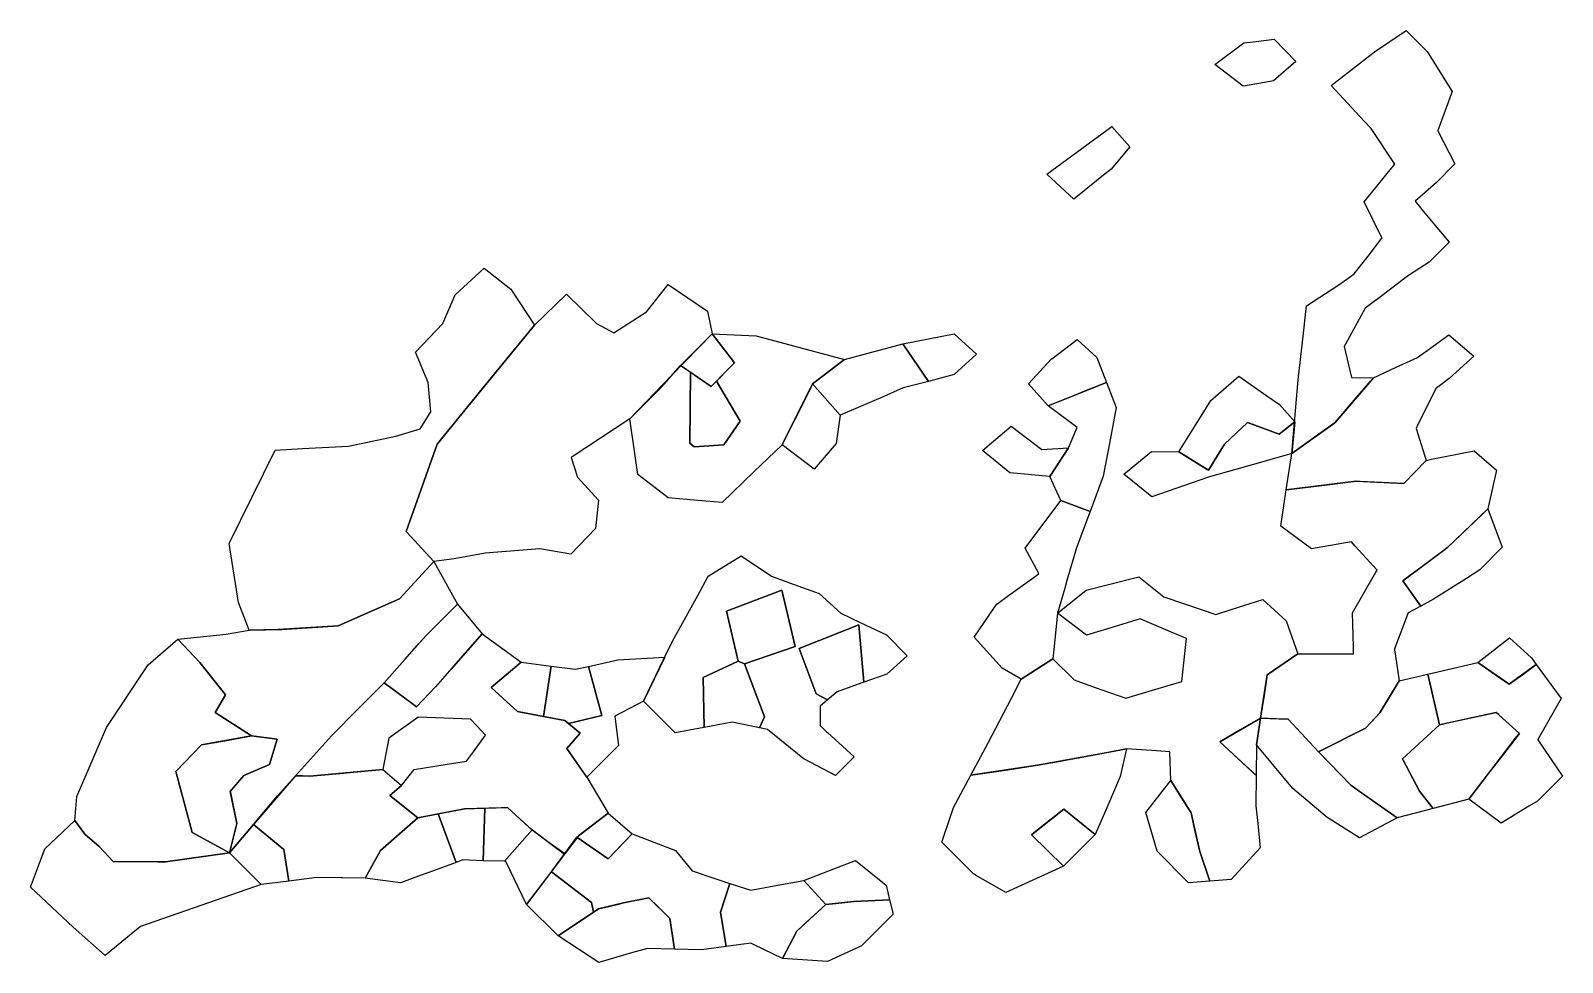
# Model space of a CAD drawing. Header units: metres. Extents: x 469944 to 470089, y 4349678 to 4349870.
# Drawn here: x 469943.7 to 470088.9, y 4349678 to 4349766.3 of the extents above; entities that cross this region are included whole.
import ezdxf

# ---------------------------------------------------------------- set-up
doc = ezdxf.new("R2010")
doc.units = ezdxf.units.M
doc.layers.add('综合图_历史矿块', color=7, linetype='Continuous')

msp = doc.modelspace()

# ---------------------------------------------------------------- linework, layer by layer
at = {"layer": '综合图_历史矿块', "color": 9}
for points in [[(470076.08, 4349764.36), (470076.81, 4349763.18), (470078.44, 4349760.56), (470077.09, 4349756.87), (470077.07, 4349756.82), (470078.71, 4349753.69), (470076.96, 4349751.94), (470075.63, 4349750.76), (470074.94, 4349750.15), (470075.71, 4349749.21), (470078.15, 4349746.27), (470076.27, 4349744.37), (470074.84, 4349743.45), (470074.22, 4349743.05), (470071.79, 4349741.18), (470070.66, 4349740.35), (470070.2, 4349740.01), (470068.34, 4349736.61), (470068.2, 4349736.37), (470068.9, 4349733.46), (470070.98, 4349733.42), (470067.37, 4349729.17), (470063.26, 4349726.23), (470063.86, 4349733.23), (470064.29, 4349737.07), (470064.65, 4349740.24), (470067.7, 4349742.23), (470068.82, 4349743.02), (470069.15, 4349743.26), (470070.47, 4349744.95), (470071.79, 4349746.64), (470071.77, 4349746.68), (470070.09, 4349750.11), (470072.99, 4349753.65), (470073.01, 4349753.68), (470070.76, 4349757.04), (470070.11, 4349757.75), (470066.99, 4349761.14), (470070.91, 4349764.19), (470071.09, 4349764.33), (470074.08, 4349766.33), (470076.08, 4349764.36)], [(470063.62, 4349763.4), (470061.52, 4349761.56), (470060.3, 4349761.34), (470058.64, 4349761.05), (470055.96, 4349763.11), (470058.69, 4349765.16), (470059.88, 4349765.31), (470061.56, 4349765.53), (470063.62, 4349763.4)], [(470047.9, 4349755.31), (470046.11, 4349753.21), (470045.4, 4349752.63), (470042.59, 4349750.34), (470040.02, 4349752.71), (470043.35, 4349755.16), (470043.47, 4349755.25), (470046.19, 4349757.23), (470047.9, 4349755.31)], [(469972.85, 4349709.9), (469967.18, 4349709.55), (469964.43, 4349709.49), (469963.42, 4349712.1), (469962.53, 4349717.71), (469966.91, 4349726.55), (469969.47, 4349726.73), (469973.84, 4349726.93), (469978.33, 4349727.89), (469980.65, 4349728.58), (469981.66, 4349730.2), (469981.4, 4349732.96), (469980.18, 4349735.85), (469982.8, 4349738.57), (469983.96, 4349741.27), (469986.71, 4349743.81), (469989.22, 4349741.82), (469991.47, 4349738.42), (469987.83, 4349733.99), (469984.58, 4349729.99), (469982.25, 4349727.12), (469979.32, 4349718.86), (469981.94, 4349715.99), (469978.68, 4349712.46), (469972.85, 4349709.9)], [(469981.94, 4349715.99), (469979.32, 4349718.86), (469982.25, 4349727.12), (469986.94, 4349732.91), (469991.47, 4349738.42), (469994.49, 4349741.34), (469997.35, 4349738.58), (469998.99, 4349737.68), (470002.08, 4349739.66), (470004.15, 4349742.27), (470007.88, 4349739.74), (470008.31, 4349737.59), (470004.43, 4349733.6), (470000.5, 4349729.54), (469994.94, 4349725.86), (469995.56, 4349724.01), (469997.54, 4349721.81), (469997.26, 4349719.13), (469994.92, 4349716.71), (469991.97, 4349717.21), (469986.8, 4349716.79), (469983.85, 4349716.26), (469981.94, 4349715.99)], [(470012.49, 4349737.38), (470020.84, 4349735.16), (470017.83, 4349732.84), (470017.53, 4349732.22), (470016.11, 4349729.41), (470014.93, 4349727.06), (470012.25, 4349724.51), (470012.25, 4349724.51), (470009.25, 4349721.6), (470006.95, 4349721.8), (470004.13, 4349722.05), (470001.28, 4349724.25), (470000.95, 4349726.46), (470000.5, 4349729.54), (470003.5, 4349732.54), (470005.31, 4349734.59), (470006.27, 4349733.94), (470006.19, 4349727.23), (470006.59, 4349726.88), (470009.41, 4349727.06), (470010.95, 4349729.3), (470008.71, 4349733.09), (470009.24, 4349733.62), (470010.43, 4349734.83), (470008.31, 4349737.59), (470012.49, 4349737.38)], [(470010.43, 4349734.83), (470008.23, 4349732.6), (470005.31, 4349734.59), (470008.31, 4349737.59), (470010.43, 4349734.83)], [(470033.35, 4349735.67), (470031.23, 4349733.72), (470028.81, 4349733.08), (470026.37, 4349736.64), (470031.25, 4349737.6), (470033.35, 4349735.67)], [(470044.78, 4349735.34), (470045.69, 4349732.97), (470043.28, 4349732.01), (470042.92, 4349731.87), (470040.15, 4349730.77), (470038.29, 4349732.85), (470040.47, 4349735.2), (470040.49, 4349735.22), (470042.89, 4349737.04), (470044.78, 4349735.34)], [(470080.5, 4349735.47), (470078.16, 4349733.35), (470077.37, 4349732.75), (470076.91, 4349732.4), (470075.11, 4349728.76), (470075.04, 4349728.62), (470075.98, 4349725.59), (470073.85, 4349723.41), (470069.73, 4349723.59), (470069.35, 4349723.61), (470066.03, 4349723.2), (470062.72, 4349722.8), (470063.26, 4349726.23), (470067.33, 4349729.14), (470067.37, 4349729.17), (470069.17, 4349731.3), (470070.71, 4349733.09), (470070.98, 4349733.42), (470073.07, 4349734.38), (470075.16, 4349735.33), (470075.17, 4349735.34), (470078.13, 4349737.48), (470080.5, 4349735.47)], [(470028.81, 4349733.08), (470026.4, 4349732.45), (470024.28, 4349731.53), (470020.43, 4349729.86), (470017.83, 4349732.84), (470020.84, 4349735.16), (470022.96, 4349735.73), (470026.37, 4349736.64), (470028.81, 4349733.08)], [(470008.23, 4349732.6), (470008.71, 4349733.09), (470010.95, 4349729.3), (470009.41, 4349727.06), (470006.59, 4349726.88), (470006.19, 4349727.23), (470006.27, 4349733.94), (470008.23, 4349732.6)], [(470020.43, 4349729.86), (470020.07, 4349727.2), (470017.97, 4349724.77), (470014.93, 4349727.06), (470016.38, 4349729.95), (470017.83, 4349732.84), (470020.43, 4349729.86)], [(470046.6, 4349730.59), (470045.93, 4349727.04), (470045.38, 4349724.08), (470044.12, 4349720.74), (470041.34, 4349721.78), (470040.31, 4349724.05), (470042.07, 4349726.78), (470042.42, 4349727.6), (470042.89, 4349728.69), (470040.15, 4349730.77), (470045.69, 4349732.97), (470046.6, 4349730.59)], [(470060.89, 4349731.71), (470062.08, 4349730.87), (470063.52, 4349729.25), (470062.05, 4349728.07), (470059.48, 4349729.03), (470059.05, 4349729.19), (470057.91, 4349728.11), (470056.86, 4349727.11), (470055.34, 4349724.65), (470052.53, 4349726.4), (470054.76, 4349729.95), (470055.58, 4349731.26), (470058.24, 4349733.57), (470060.89, 4349731.71)], [(470039.55, 4349726.61), (470042.07, 4349726.78), (470040.31, 4349724.05), (470036.53, 4349724.42), (470033.93, 4349726.54), (470036.64, 4349728.83), (470039.55, 4349726.61)], [(470063.26, 4349726.23), (470059.85, 4349725.26), (470055.44, 4349724.03), (470055.35, 4349724.01), (470049.99, 4349722.14), (470047.32, 4349724.28), (470049.96, 4349726.43), (470052.53, 4349726.4), (470055.22, 4349724.72), (470055.34, 4349724.65), (470056.86, 4349727.11), (470059.05, 4349729.19), (470062.05, 4349728.07), (470063.52, 4349729.25), (470063.26, 4349726.23)], [(470082.63, 4349724.66), (470081.82, 4349720.98), (470081.26, 4349720.44), (470078.01, 4349717.32), (470077.43, 4349716.89), (470074.16, 4349714.45), (470073.77, 4349714.16), (470075.48, 4349711.78), (470074.28, 4349711.13), (470072.99, 4349707.73), (470072.97, 4349707.67), (470073.43, 4349704.69), (470071.59, 4349701.66), (470070.7, 4349700.7), (470070.24, 4349700.19), (470065.79, 4349697.96), (470062.9, 4349701.04), (470062.48, 4349701.06), (470060.28, 4349701.15), (470060.91, 4349705.25), (470063.83, 4349707.25), (470067.9, 4349707.25), (470069.09, 4349707.25), (470069.08, 4349707.92), (470069.01, 4349711.14), (470071.22, 4349714.99), (470071.34, 4349715.19), (470069.25, 4349717.47), (470068.89, 4349717.86), (470068.53, 4349717.8), (470065.12, 4349717.19), (470062.19, 4349719.36), (470062.72, 4349722.8), (470065.83, 4349723.18), (470069.35, 4349723.61), (470073.27, 4349723.44), (470073.85, 4349723.41), (470075.98, 4349725.59), (470076.49, 4349725.69), (470080.54, 4349726.5), (470082.63, 4349724.66)], [(470044.12, 4349720.74), (470044.11, 4349720.69), (470042.84, 4349717.3), (470041.93, 4349714.19), (470041.72, 4349713.48), (470041.03, 4349711.09), (470040.68, 4349707.65), (470040.59, 4349706.76), (470037.6, 4349704.85), (470035.78, 4349705.89), (470033.15, 4349708.83), (470035.11, 4349711.7), (470035.29, 4349711.96), (470036.4, 4349712.77), (470039.05, 4349714.69), (470039.27, 4349714.85), (470037.99, 4349717.28), (470041.34, 4349721.78), (470044.12, 4349720.74)], [(470083.18, 4349717.36), (470081.07, 4349715.21), (470079.79, 4349714.4), (470076.68, 4349712.43), (470075.48, 4349711.78), (470073.77, 4349714.16), (470075.89, 4349715.74), (470077.92, 4349717.26), (470078.01, 4349717.32), (470081.82, 4349720.98), (470083.18, 4349717.36)], [(469981.94, 4349715.99), (469984.16, 4349711.95), (469982.71, 4349710.5), (469981.16, 4349708.95), (469979.88, 4349707.5), (469977.23, 4349704.51), (469974.73, 4349701.99), (469972.22, 4349699.46), (469968.81, 4349695.68), (469964.84, 4349691.08), (469962.58, 4349688.38), (469963.27, 4349691.17), (469962.63, 4349694.21), (469963.91, 4349695.73), (469966.37, 4349696.77), (469967.08, 4349699.15), (469964.65, 4349699.46), (469961.21, 4349701.69), (469962.19, 4349703.35), (469959.77, 4349706.44), (469957.66, 4349708.64), (469962.26, 4349709.12), (469964.43, 4349709.49), (469967.53, 4349709.57), (469972.85, 4349709.9), (469978.68, 4349712.46), (469981.94, 4349715.99)], [(470013.94, 4349714.6), (470015.3, 4349714.11), (470018.44, 4349712.98), (470020.5, 4349711.09), (470022.33, 4349710.23), (470024.82, 4349709.05), (470026.8, 4349707.07), (470024.85, 4349705.33), (470022.68, 4349704.56), (470022.2, 4349710.01), (470016.54, 4349707.74), (470018.18, 4349703.45), (470019.23, 4349702.88), (470018.54, 4349702.3), (470018.54, 4349700.45), (470019.16, 4349699.87), (470019.25, 4349699.79), (470021.78, 4349697.47), (470020.01, 4349695.7), (470017.05, 4349697.27), (470016.89, 4349697.35), (470015.22, 4349698.71), (470013.54, 4349700.07), (470012.81, 4349700.22), (470013.28, 4349701.29), (470011.38, 4349706.31), (470016.19, 4349707.94), (470014.91, 4349713.29), (470009.67, 4349711.29), (470010.76, 4349706.55), (470007.45, 4349704.99), (470007.54, 4349700.27), (470007.51, 4349700.26), (470004.81, 4349699.76), (470001.81, 4349702.76), (470003.73, 4349706.77), (470004.54, 4349708.45), (470006.95, 4349712.79), (470007.94, 4349714.6), (470011.05, 4349716.54), (470013.94, 4349714.6)], [(470051.11, 4349712.66), (470053.18, 4349711.96), (470056.05, 4349710.99), (470057.49, 4349711.45), (470060.51, 4349712.41), (470062.72, 4349710.37), (470063.83, 4349707.25), (470060.91, 4349705.25), (470060.58, 4349703.08), (470060.5, 4349702.58), (470060.28, 4349701.15), (470058.34, 4349700.04), (470056.41, 4349698.92), (470058.86, 4349696.66), (470059.86, 4349695.74), (470059.83, 4349692.85), (470060.01, 4349691.16), (470060.25, 4349688.85), (470057.49, 4349685.86), (470055.48, 4349685.7), (470054.54, 4349688.5), (470054.07, 4349690.54), (470053.7, 4349692.16), (470052.59, 4349693.92), (470051.77, 4349695.23), (470051.69, 4349697.96), (470050.42, 4349698.05), (470047.59, 4349698.24), (470045.8, 4349697.91), (470040.56, 4349696.94), (470039.15, 4349696.68), (470032.82, 4349695.75), (470034.46, 4349698.81), (470036.67, 4349703.06), (470037.6, 4349704.85), (470040.59, 4349706.76), (470042.61, 4349704.77), (470044.62, 4349704.07), (470047.53, 4349703.06), (470049.73, 4349703.71), (470052.83, 4349704.62), (470053.02, 4349706.41), (470053.26, 4349708.7), (470051.75, 4349709.34), (470048.87, 4349710.57), (470046.82, 4349709.94), (470043.79, 4349709.01), (470041.03, 4349711.09), (470043.75, 4349713.29), (470045.76, 4349713.79), (470048.75, 4349714.54), (470051.11, 4349712.66)], [(470016.19, 4349707.94), (470011.38, 4349706.31), (470010.76, 4349706.55), (470009.67, 4349711.29), (470014.91, 4349713.29), (470016.19, 4349707.94)], [(469984.16, 4349711.95), (469986.52, 4349709.14), (469983.58, 4349705.8), (469983.43, 4349705.63), (469982.09, 4349704.11), (469980.29, 4349702.23), (469977.23, 4349704.51), (469979.2, 4349706.73), (469980.51, 4349708.22), (469981.16, 4349708.95), (469984.16, 4349711.95)], [(470022.68, 4349704.56), (470022.5, 4349704.5), (470020.15, 4349703.66), (470019.23, 4349702.88), (470018.18, 4349703.45), (470016.54, 4349707.74), (470022.2, 4349710.01), (470022.68, 4349704.56)], [(469956.51, 4349687.52), (469951.54, 4349687.55), (469950.22, 4349688.99), (469948.84, 4349690.14), (469947.91, 4349691.46), (469948.1, 4349693.72), (469950.91, 4349700.26), (469954.86, 4349706.22), (469957.66, 4349708.64), (469959.77, 4349706.44), (469962.19, 4349703.35), (469961.21, 4349701.69), (469964.65, 4349699.46), (469959.92, 4349698.62), (469957.48, 4349696.09), (469959.03, 4349690.31), (469962.58, 4349688.38), (469956.51, 4349687.52)], [(469990.21, 4349706.47), (469987.36, 4349704.05), (469988.88, 4349702.67), (469989.86, 4349701.79), (469991.33, 4349701.51), (469994.36, 4349700.93), (469995.8, 4349699.72), (469994.54, 4349698.29), (469996.1, 4349696.02), (469996.43, 4349695.55), (469998.44, 4349692.13), (469995.64, 4349690), (469994.35, 4349688.29), (469992.75, 4349689.43), (469991.17, 4349690.62), (469990.98, 4349690.79), (469988.92, 4349692.67), (469988.32, 4349692.65), (469984.83, 4349692.55), (469983.55, 4349692.3), (469980.4, 4349691.69), (469977.75, 4349693.83), (469978.86, 4349694.78), (469980.08, 4349696.29), (469983.21, 4349696.78), (469985.02, 4349697.06), (469985.69, 4349697.97), (469986.84, 4349699.53), (469985.97, 4349700.46), (469985.41, 4349701.04), (469980.46, 4349701.24), (469980.42, 4349701.21), (469977.66, 4349699.25), (469977.09, 4349696.28), (469975.37, 4349696.12), (469970.19, 4349695.66), (469969.5, 4349695.67), (469968.81, 4349695.68), (469972.22, 4349699.46), (469974.73, 4349701.99), (469977.23, 4349704.51), (469979.74, 4349702.64), (469980.29, 4349702.23), (469982.09, 4349704.11), (469983.58, 4349705.8), (469986.52, 4349709.14), (469990.21, 4349706.47)], [(470085.95, 4349706.86), (470086.41, 4349706.24), (470083.86, 4349704.36), (470080.88, 4349706.43), (470083.87, 4349708.76), (470085.95, 4349706.86)], [(470001.81, 4349702.76), (469999.1, 4349701.33), (469999.16, 4349700.79), (469999.43, 4349698.55), (469996.43, 4349695.55), (469994.54, 4349698.29), (469995.8, 4349699.72), (469994.71, 4349700.64), (469997.84, 4349701.4), (469996.58, 4349706.06), (469999.38, 4349706.69), (470003.81, 4349706.93), (470001.81, 4349702.76)], [(470011.38, 4349706.31), (470013.28, 4349701.29), (470012.81, 4349700.22), (470010.22, 4349700.77), (470007.54, 4349700.27), (470007.45, 4349704.99), (470010.76, 4349706.55), (470011.38, 4349706.31)], [(469993.05, 4349706.09), (469992.31, 4349701.32), (469989.86, 4349701.79), (469987.36, 4349704.05), (469990.21, 4349706.47), (469993.05, 4349706.09)], [(469995.36, 4349705.79), (469996.58, 4349706.06), (469997.84, 4349701.4), (469994.71, 4349700.64), (469994.36, 4349700.93), (469992.31, 4349701.32), (469993.05, 4349706.09), (469995.36, 4349705.79)], [(470077.24, 4349700.52), (470073.73, 4349697.28), (470073.76, 4349697.24), (470075.35, 4349694.22), (470076.63, 4349692.6), (470073.23, 4349691.71), (470069.66, 4349694.21), (470068.84, 4349694.79), (470065.79, 4349697.96), (470070.24, 4349700.19), (470071.28, 4349701.32), (470071.59, 4349701.66), (470073.43, 4349704.69), (470076.15, 4349705.31), (470077.24, 4349700.52)], [(470083.29, 4349704.76), (470083.86, 4349704.36), (470085.14, 4349705.3), (470086.41, 4349706.24), (470088.77, 4349703.03), (470086.57, 4349699.13), (470086.56, 4349699.11), (470088.89, 4349695.66), (470086.52, 4349693.29), (470085.71, 4349692.8), (470083.1, 4349691.2), (470080.03, 4349693.48), (470082.42, 4349696.6), (470083.03, 4349697.39), (470084.42, 4349699.21), (470084.81, 4349699.71), (470082.87, 4349701.46), (470082.61, 4349701.69), (470077.24, 4349700.52), (470076.15, 4349705.31), (470080.88, 4349706.43), (470083.29, 4349704.76)], [(470059.89, 4349698.62), (470059.86, 4349695.73), (470056.41, 4349698.92), (470060.28, 4349701.15), (470059.89, 4349698.62)], [(470062.9, 4349701.04), (470065.79, 4349697.96), (470066.02, 4349697.72), (470068.84, 4349694.79), (470069.18, 4349694.55), (470073.23, 4349691.71), (470069.66, 4349689.79), (470066.74, 4349691.65), (470066.59, 4349691.74), (470063.35, 4349694.47), (470062.85, 4349695.07), (470059.89, 4349698.62), (470060.28, 4349701.15), (470062.9, 4349701.04)], [(470084.81, 4349699.71), (470082.42, 4349696.6), (470082.02, 4349696.08), (470080.03, 4349693.48), (470076.63, 4349692.6), (470075.35, 4349694.22), (470073.73, 4349697.28), (470077.24, 4349700.52), (470078.59, 4349700.82), (470082.61, 4349701.69), (470084.81, 4349699.71)], [(469967.08, 4349699.15), (469966.37, 4349696.77), (469963.91, 4349695.73), (469962.91, 4349694.54), (469962.63, 4349694.21), (469962.68, 4349693.99), (469963.27, 4349691.17), (469962.58, 4349688.38), (469959.03, 4349690.31), (469958.49, 4349692.34), (469957.48, 4349696.09), (469959.92, 4349698.62), (469962.12, 4349699.01), (469964.65, 4349699.46), (469967.08, 4349699.15)], [(470046.98, 4349695.63), (470045.8, 4349692.87), (470044.61, 4349690.12), (470042.34, 4349691.94), (470041.64, 4349692.51), (470038.8, 4349690.27), (470038.56, 4349690.09), (470041.61, 4349687.12), (470036.15, 4349684.63), (470033.33, 4349686.24), (470033.09, 4349686.38), (470030.09, 4349689.38), (470030.93, 4349691.92), (470031.18, 4349692.69), (470032.82, 4349695.75), (470035.91, 4349696.2), (470039.15, 4349696.68), (470041.32, 4349697.08), (470041.95, 4349697.2), (470043.37, 4349697.46), (470047.59, 4349698.24), (470046.98, 4349695.63)], [(469978.86, 4349694.78), (469977.75, 4349693.83), (469980.4, 4349691.69), (469979.65, 4349691.04), (469978.64, 4349690.16), (469976.89, 4349688.62), (469975.41, 4349685.99), (469973.29, 4349686.01), (469973.12, 4349686.01), (469970.83, 4349686.03), (469968.2, 4349685.71), (469967.7, 4349688.71), (469965.42, 4349690.6), (469964.84, 4349691.08), (469967.1, 4349693.79), (469968.81, 4349695.68), (469970.19, 4349695.66), (469973.38, 4349695.95), (469973.64, 4349695.97), (469977.09, 4349696.28), (469978.86, 4349694.78)], [(470053.7, 4349692.16), (470053.97, 4349691), (470054.54, 4349688.5), (470055.48, 4349685.7), (470053.47, 4349685.53), (470050.47, 4349688.53), (470050.25, 4349689.29), (470049.4, 4349692.2), (470051.77, 4349695.23), (470053.7, 4349692.16)], [(469984.05, 4349687.47), (469981.46, 4349686.52), (469981.09, 4349686.38), (469978.78, 4349685.53), (469975.41, 4349685.99), (469976.89, 4349688.62), (469979.45, 4349690.86), (469980.4, 4349691.69), (469982.35, 4349692.07), (469984.05, 4349687.47)], [(469986.61, 4349687.64), (469984.68, 4349687.71), (469984.05, 4349687.47), (469982.35, 4349692.07), (469984.83, 4349692.55), (469986.78, 4349692.61), (469986.61, 4349687.64)], [(469991.17, 4349690.62), (469991.25, 4349690.55), (469988.62, 4349687.58), (469986.61, 4349687.64), (469986.78, 4349692.61), (469988.92, 4349692.67), (469991.17, 4349690.62)], [(470000.73, 4349690.18), (469998.46, 4349687.83), (469995.47, 4349689.88), (469998.44, 4349692.13), (470000.73, 4349690.18)], [(470044.61, 4349690.12), (470041.61, 4349687.12), (470038.56, 4349690.09), (470041.64, 4349692.51), (470044.61, 4349690.12)], [(469948.84, 4349690.14), (469950.22, 4349688.99), (469951.54, 4349687.55), (469955.76, 4349687.52), (469956.51, 4349687.52), (469962.58, 4349688.38), (469965.58, 4349685.38), (469954.12, 4349681.39), (469950.78, 4349678.65), (469947.75, 4349681.35), (469947.25, 4349681.82), (469943.72, 4349685.13), (469944.74, 4349687.92), (469945.05, 4349688.76), (469947.91, 4349691.46), (469948.84, 4349690.14)], [(469967.7, 4349688.71), (469968.2, 4349685.71), (469965.58, 4349685.38), (469962.58, 4349688.38), (469964.84, 4349691.08), (469967.7, 4349688.71)], [(469994.33, 4349688.25), (469990.71, 4349683.5), (469988.74, 4349687.57), (469988.62, 4349687.58), (469991.25, 4349690.55), (469994.33, 4349688.25)], [(470004.85, 4349688.59), (470006.41, 4349686.68), (470008.66, 4349685.93), (470010, 4349685.49), (470009.1, 4349682.77), (470009.64, 4349679.51), (470007.29, 4349679.18), (470004.73, 4349679.26), (470004.3, 4349682.16), (470003.47, 4349682.99), (470003.2, 4349683.25), (470002.32, 4349684.12), (469999.9, 4349683.64), (469997.53, 4349683.06), (469997.07, 4349682.75), (469996.87, 4349683.66), (469993.08, 4349686.58), (469993.21, 4349686.76), (469995.47, 4349689.88), (469998.46, 4349687.83), (469999.82, 4349689.23), (470000.67, 4349690.11), (470000.73, 4349690.18), (470004.85, 4349688.59)], [(469996.87, 4349683.66), (469997.07, 4349682.75), (469993.71, 4349680.5), (469990.71, 4349683.5), (469993.08, 4349686.58), (469996.87, 4349683.66)], [(470024.8, 4349685.31), (470025.13, 4349683.94), (470021.75, 4349683.76), (470019.07, 4349683.5), (470016.99, 4349685.76), (470019.44, 4349686.7), (470021.89, 4349687.65), (470024.8, 4349685.31)], [(470019.07, 4349683.5), (470016.93, 4349681.53), (470016.33, 4349680.97), (470014.98, 4349678.38), (470012.3, 4349679.67), (470011.98, 4349679.83), (470009.64, 4349679.51), (470009.1, 4349682.77), (470010, 4349685.49), (470011.97, 4349684.84), (470014.18, 4349685.24), (470016.99, 4349685.76), (470019.07, 4349683.5)], [(470004.3, 4349682.16), (470004.73, 4349679.26), (470002.17, 4349679.33), (470000.66, 4349678.9), (469997.56, 4349678), (469993.71, 4349680.5), (469997.53, 4349683.06), (469999.33, 4349683.5), (469999.9, 4349683.64), (470002.32, 4349684.12), (470004.3, 4349682.16)], [(470025.45, 4349682.57), (470022.45, 4349679.57), (470021.99, 4349679.36), (470019.23, 4349678.07), (470014.98, 4349678.38), (470016.33, 4349680.97), (470019.07, 4349683.5), (470020.02, 4349683.59), (470021.75, 4349683.76), (470025.13, 4349683.94), (470025.45, 4349682.57)]]:
    msp.add_lwpolyline(points, close=True, dxfattribs=at)

doc.saveas('drawing.dxf')
